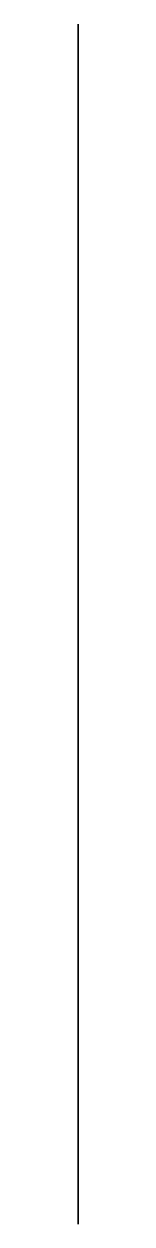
# Model space of a CAD drawing. Header units: millimetres. Extents: x 0 to 0, y -3 to 3.
import ezdxf

# ---------------------------------------------------------------- set-up
doc = ezdxf.new("R2010")
doc.units = ezdxf.units.MM

msp = doc.modelspace()

# ---------------------------------------------------------------- linework, layer by layer
at = {"extrusion": (1, 0, 0)}
msp.add_circle((0, 0), 3, dxfattribs=at)

doc.saveas('drawing.dxf')
